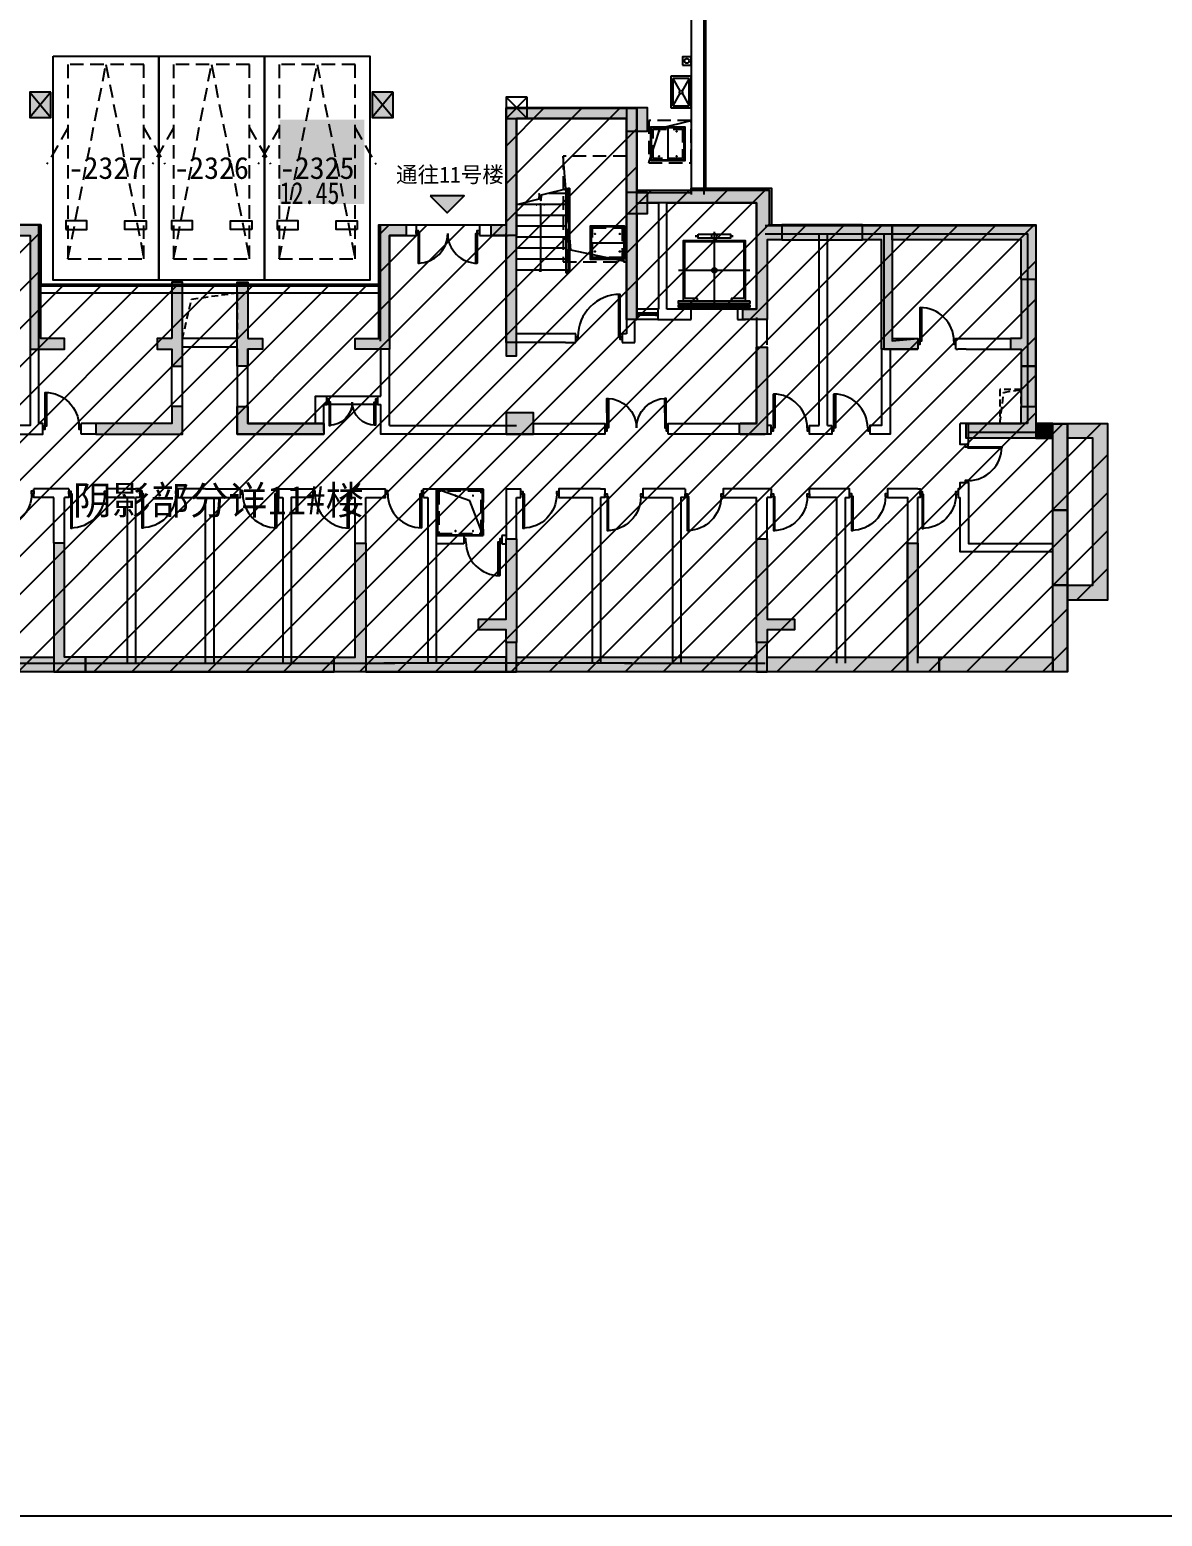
# Model space of a CAD drawing. Header units: millimetres. Extents: x -48310 to 218990, y -633409 to -276709.
# Drawn here: x 71147 to 97952, y -633409 to -598225 of the extents above; entities that cross this region are included whole.
import ezdxf
from ezdxf.enums import TextEntityAlignment as Align

# ---------------------------------------------------------------- set-up
doc = ezdxf.new("R2010")
doc.units = ezdxf.units.MM
doc.header["$LTSCALE"] = 100
for name, pattern in [('A6-DK-B2F$0$HIDDEN2', [4.7625, 3.175, -1.5875]), ('A6-DK-JSJ-B2F$0$HIDDEN2', [4.7625, 3.175, -1.5875]), ('X-2BF-11$0$HIDDEN2', [4.7625, 3.175, -1.5875]), ('X-CORE-2BF$0$HIDDEN2', [4.7625, 3.175, -1.5875]), ('X-CORE-2BF$0$XG-14CORE-SF$0$X1-CORE-SF$0$HIDDEN2', [4.7625, 3.175, -1.5875])]:
    doc.linetypes.add(name, pattern=pattern)
doc.layers.get('Defpoints').update_dxf_attribs({"color": 189})
for name, color, linetype in [('-ACO-TTLB', 153, 'Continuous'), ('11#-W-B2F$0$S-WALL-S', 4, 'Continuous'), ('11#-WTC-B2F$0$S-HATCH-X', 251, 'Continuous'), ('11#-WTC-B2F$0$S-WALL-S', 4, 'Continuous'), ('A-DIMS-INSD', 3, 'Continuous'), ('A-HATCH', 251, 'Continuous'), ('A-ROOM-IDEN', 31, 'Continuous'), ('A-WIND-IDEN', 244, 'Continuous'), ('A6-DK-B2F$0$A-CONC', 30, 'Continuous'), ('A6-DK-B2F$0$A-FIXT', 6, 'Continuous'), ('A6-DK-B2F$0$A-PRKG', 175, 'A6-DK-B2F$0$HIDDEN2'), ('A6-DK-B2F$0$A-PRKG-SIGN', 252, 'Continuous'), ('A6-DK-JSJ-B2F$0$A-DRAIN', 152, 'Continuous'), ('A6-DK-JSJ-B2F$0$A-HOLE-FLOR', 242, 'Continuous'), ('A6-DK-JSJ-B2F$0$A-LOWER', 131, 'A6-DK-JSJ-B2F$0$HIDDEN2'), ('A6-DK-JSJ-B2F$0$X23-BF$0$A-HATCH', 251, 'Continuous'), ('A6-W-B2$0$S-WALL-S', 4, 'Continuous'), ('a_parking_number', 200, 'Continuous'), ('a_parking_price', 221, 'Continuous'), ('a_parking_sales_mark', 180, 'Continuous'), ('TP-DK-1(xhs)$0$P-J-DIM-L', 70, 'Continuous'), ('TP-DK-1(xhs)$0$P-X-L', 240, 'Continuous'), ('X-2BF-11$0$A-DRAIN', 152, 'Continuous'), ('X-2BF-11$0$A-HOLE-FLOR', 242, 'Continuous'), ('X-2BF-11$0$A-LOWER', 131, 'X-2BF-11$0$HIDDEN2'), ('X-2BF-11$0$A-ROOF', 140, 'Continuous'), ('X-2BF-11$0$A-STAIR', 142, 'Continuous'), ('X-2BF-11$0$A-WALL', 2, 'Continuous'), ('X-2BF-11$0$X23-BF$0$A-HATCH', 251, 'Continuous'), ('X-2BF-11$0$xref(dwg引用图层)', 7, 'Continuous'), ('X-2BF-11$0$XU-CORE-1F-N$0$A-DOOR', 190, 'Continuous'), ('X-2BF-11$0$XU-CORE-SF$0$A-DOOR', 190, 'Continuous'), ('X-CORE-2BF$0$A-DRAIN', 152, 'Continuous'), ('X-CORE-2BF$0$A-HOLE-FLOR', 242, 'Continuous'), ('X-CORE-2BF$0$A-INDEX', 134, 'Continuous'), ('X-CORE-2BF$0$A-LOWER', 131, 'X-CORE-2BF$0$HIDDEN2'), ('X-CORE-2BF$0$A-RAIL', 55, 'Continuous'), ('X-CORE-2BF$0$A-STAIR', 142, 'Continuous'), ('X-CORE-2BF$0$A-WALL', 2, 'Continuous'), ('X-CORE-2BF$0$X23-BF$0$A-HATCH', 251, 'Continuous'), ('X-CORE-2BF$0$XU-CORE-28F-1F$0$A-STAIR', 142, 'Continuous'), ('X-CORE-2BF$0$XU-CORE-SF$0$A-EVTR', 193, 'Continuous'), ('X-CORE-2BF$0$XU-CORE-SF$0$XU-CORE-SF$0$A-DOOR', 190, 'Continuous'), ('X-CORE-2BF$0$XU-CORE-SF$0$XU-CORE-SF$0$A-SILL', 135, 'Continuous'), ('X-CORE-2BF$0$XU-CORE-SF$0$XU-CORE-SF$0$A-WIND', 126, 'Continuous'), ('xref(dwg引用图层)', 7, 'Continuous')]:
    doc.layers.add(name, color=color, linetype=linetype)
doc.layers.add('A6-W-B2$0$S-EDIT', color=241, linetype='Continuous', plot=False)
doc.layers.add('X-CORE-2BF$0$XG-14CORE-SF$0$X1-CORE-SF$0$-ACO-PLTW', color=220, linetype='X-CORE-2BF$0$XG-14CORE-SF$0$X1-CORE-SF$0$HIDDEN2', plot=False)
doc.layers.add('yichutu', color=7, linetype='Continuous', true_color=0xffffff, plot=False)
doc.styles.add('华文细黑', font='STXIHEI.TTF')
doc.styles.add('黑体', font='simhei.ttf', dxfattribs={"width": 0.8})

# ---------------------------------------------------------------- blocks, each defined once
blk = doc.blocks.new('*U177')
at = {"color": 0, "linetype": 'ByBlock', "lineweight": -2}
for points in [[(-900, -35), (-850, -35), (-850, 35), (-900, 35)], [(-50, -35), (0, -35), (0, 35), (-50, 35)], [(-85, -835), (-85, -35), (-50, -35), (-50, -835)]]:
    blk.add_lwpolyline(points, close=True, dxfattribs=at)
blk.add_arc((-50, -35), 800, 180, 270, dxfattribs=at)
blk = doc.blocks.new('*U180')
at = {"color": 0, "linetype": 'ByBlock', "lineweight": -2}
for points in [[(-85, 835), (-85, 35), (-50, 35), (-50, 835)], [(-900, 35), (-850, 35), (-850, -35), (-900, -35)], [(-50, 35), (0, 35), (0, -35), (-50, -35)]]:
    blk.add_lwpolyline(points, close=True, dxfattribs=at)
blk.add_arc((-50, 35), 800, 90, 180, dxfattribs=at)
blk = doc.blocks.new('*U181')
at = {"linetype": 'ByBlock', "lineweight": -2}
for points in [[(86, 735), (85, 35), (50, 35), (51, 735)], [(1416, 734), (1415, 34), (1450, 34), (1451, 734)], [(0, 35), (50, 35), (50, -35), (0, -35)], [(1450, 34), (1500, 34), (1500, -36), (1450, -36)]]:
    blk.add_lwpolyline(points, close=True, dxfattribs=at)
for centre, start, end in [((50, 35), 359.9503, 89.9503), ((1450, 34), 89.9503, 179.9503)]:
    blk.add_arc(centre, 700, start, end, dxfattribs=at)
blk = doc.blocks.new('*U179')
at = {"linetype": 'ByBlock', "lineweight": -2}
for points in [[(86, 585), (85, 35), (50, 35), (51, 585)], [(1116, 584), (1115, 34), (1150, 34), (1151, 584)], [(0, 35), (50, 35), (50, -35), (0, -35)], [(1150, 34), (1200, 34), (1200, -36), (1150, -36)]]:
    blk.add_lwpolyline(points, close=True, dxfattribs=at)
for centre, start, end in [((50, 35), 359.9503, 89.9503), ((1150, 34), 89.9503, 179.9503)]:
    blk.add_arc(centre, 550, start, end, dxfattribs=at)
blk = doc.blocks.new('*U178')
at = {"color": 0, "linetype": 'ByBlock', "lineweight": -2}
for points in [[(85, 835), (85, 35), (50, 35), (50, 835)], [(50, 35), (0, 35), (0, -35), (50, -35)], [(900, 35), (850, 35), (850, -35), (900, -35)]]:
    blk.add_lwpolyline(points, close=True, dxfattribs=at)
blk.add_arc((50, 35), 800, 360, 90, dxfattribs=at)
blk = doc.blocks.new('X-CORE-2BF$0$XU-CORE-SF$0$A-EVTR-a')
for p, q in [((0, 1825), (0, 0)), ((-430, 1700), (-430, 1750)), ((-380, 1725), (-430, 1725)), ((380, 1725), (430, 1725)), ((430, 1700), (430, 1750)), ((844, 915), (-844, 915)), ((550, 0), (-550, 0))]:
    blk.add_line(p, q)
for points in [[(-380, 1775), (380, 1775), (380, 1675), (-380, 1675)], [(844, 190), (844, 130), (-844, 130), (-844, 190)], [(844, 100), (844, 40), (-844, 40), (-844, 100)]]:
    blk.add_lwpolyline(points, close=True)
for points in [[(-731, 190), (-731, 1625), (731, 1625), (731, 190)], [(-700, 245), (-700, 1595), (700, 1595), (700, 245)], [(-400, 245), (-700, 245)], [(-400, 190), (-400, 245)], [(700, 245), (400, 245)], [(400, 245), (400, 190)]]:
    blk.add_lwpolyline(points)
blk.add_circle((0, 1725), 60)
blk.add_ellipse((0, 915), major_axis=(-60.1, 0), ratio=0.918919, start_param=-1.570796, end_param=4.712389)
blk = doc.blocks.new('*U188')
for p, q in [((-25, 0), (-25, 490)), ((25, 0), (25, 490))]:
    blk.add_line(p, q)
for points in [[(25, 490), (-25, 490), (-25, 440), (25, 440)], [(25, 490), (-25, 490), (-25, 440), (25, 440)], [(22, 487), (-22, 487), (-22, 443), (22, 443)], [(22, 487), (-22, 487), (-22, 443), (22, 443)], [(16, 395), (13, 395), (13, 399), (-16, 445), (-16, 450), (-13, 450), (-13, 446), (16, 400), (16, 395)], [(25, 0), (-25, 0), (-25, 50), (25, 50)], [(25, 0), (-25, 0), (-25, 50), (25, 50)], [(22, 3), (-22, 3), (-22, 47), (22, 47)], [(22, 3), (-22, 3), (-22, 47), (22, 47)], [(16, 295), (13, 295), (13, 299), (-16, 345), (-16, 350), (-13, 350), (-13, 346), (16, 300), (16, 295)], [(16, 195), (13, 195), (13, 199), (-16, 245), (-16, 250), (-13, 250), (-13, 246), (16, 200), (16, 195)], [(16, 95), (13, 95), (13, 99), (-16, 145), (-16, 150), (-13, 150), (-13, 146), (16, 100), (16, 95)]]:
    blk.add_lwpolyline(points, close=True)
blk = doc.blocks.new('*U190')
at = {"color": 0, "linetype": 'ByBlock', "lineweight": -2}
for points in [[(-85, 1035), (-85, 35), (-50, 35), (-50, 1035)], [(-1100, 35), (-1050, 35), (-1050, -35), (-1100, -35)], [(-50, 35), (0, 35), (0, -35), (-50, -35)]]:
    blk.add_lwpolyline(points, close=True, dxfattribs=at)
blk.add_arc((-50, 35), 1000, 90, 180, dxfattribs=at)
blk = doc.blocks.new('*U191')
at = {"layer": 'X-CORE-2BF$0$A-DRAIN'}
blk.add_lwpolyline([(50, 50), (50, 850), (850, 850), (850, 50)], close=True, dxfattribs=at)
at = {"layer": 'X-CORE-2BF$0$A-HOLE-FLOR'}
blk.add_lwpolyline([(0, 0), (270, 1317), (2500, 1500)], dxfattribs=at)
for points in [[(65, 835), (450, 835), (450, 65), (65, 65)], [(835, 835), (450, 835), (450, 65), (835, 65)]]:
    blk.add_lwpolyline(points, close=True, dxfattribs=at)
at = {"layer": 'X-CORE-2BF$0$A-LOWER'}
for points in [[(0, 1500), (0, 0), (2500, 0), (2500, 1500), (0, 1500)], [(100, 100), (100, 800), (800, 800), (800, 100), (100, 100)]]:
    blk.add_lwpolyline(points, dxfattribs=at)
at = {"layer": 'X-CORE-2BF$0$X23-BF$0$A-HATCH'}
blk.add_lwpolyline([(65, 65), (65, 835), (835, 835), (835, 65)], close=True, dxfattribs=at)
for centre in [(242, 745), (657, 745), (242, 155), (657, 155)]:
    blk.add_circle(centre, 8, dxfattribs=at)
blk = doc.blocks.new('*U189')
blk.add_line((0, 1581), (0, 0))
at = {"const_width": 20}
blk.add_lwpolyline([(-103, 1527), (0, 1581), (103, 1527)], dxfattribs=at)
at = {"const_width": 45}
blk.add_lwpolyline([(-6, -22, 1), (6, 22, 1)], format="xyb", close=True, dxfattribs=at)
blk = doc.blocks.new('X-CORE-2BF')
at = {"layer": 'X-CORE-2BF$0$A-INDEX'}
blk.add_lwpolyline([(11690, 11961), (12355, 11795), (12365, 11668), (12404, 11824), (12413, 11697), (12940, 11566)], dxfattribs=at)
at = {"layer": 'X-CORE-2BF$0$A-RAIL'}
for p, q in [((11715, 9945), (11715, 10709)), ((11765, 9945), (11765, 10732)), ((11715, 9945), (11765, 9945))]:
    blk.add_line(p, q, dxfattribs=at)
for points in [[(11715, 11955), (11715, 9945)], [(11765, 9945), (11765, 11942)]]:
    blk.add_lwpolyline(points, dxfattribs=at)
at = {"layer": 'X-CORE-2BF$0$A-STAIR'}
for points in [[(11690, 11961), (11690, 10020), (11715, 10020)], [(11765, 10020), (11765, 10020)]]:
    blk.add_lwpolyline(points, dxfattribs=at)
at = {"layer": 'X-CORE-2BF$0$A-WALL'}
for p, q in [((12940, 13610), (10340, 13610)), ((10340, 13610), (10340, 8510)), ((12940, 8510), (12940, 13610)), ((9380, 11610), (7260, 11610)), ((7260, 11610), (7260, 9100)), ((9380, 9100), (9380, 11610)), ((10090, 11610), (9580, 11610)), ((9580, 11610), (9580, 9100)), ((10090, 8850), (10090, 11610)), ((13190, 8510), (13190, 10890)), ((7260, 9100), (7710, 9100)), ((7710, 8850), (7523, 8850)), ((7710, 9100), (7710, 8850)), ((8810, 8850), (8810, 9100)), ((8810, 9100), (9380, 9100)), ((9600, 8850), (8810, 8850)), ((9580, 9100), (9600, 9100)), ((9600, 9100), (9600, 8850)), ((10140, 8850), (10090, 8850)), ((10140, 8310), (10140, 8850)), ((10340, 8510), (10440, 8510)), ((10440, 8510), (10440, 8310)), ((11540, 8310), (11540, 8510)), ((11540, 8510), (12940, 8510)), ((13190, 8310), (13190, 8510)), ((13190, 8510), (13190, 8510)), ((10440, 8310), (10140, 8310)), ((11660, 8310), (11540, 8310)), ((11780, 8310), (11660, 8310)), ((11660, 8310), (11660, 8310)), ((11780, 8310), (11780, 8310)), ((11780, 8310), (13190, 8310))]:
    blk.add_line(p, q, dxfattribs=at)
blk.add_lwpolyline([(10090, 11610), (10090, 13860), (13190, 13860), (13190, 10890)], dxfattribs=at)
at = {"layer": 'X-CORE-2BF$0$XG-14CORE-SF$0$X1-CORE-SF$0$-ACO-PLTW'}
blk.add_lwpolyline([(11740, 11948), (11740, 9945)], dxfattribs=at)
at = {"layer": 'X-CORE-2BF$0$XU-CORE-28F-1F$0$A-STAIR'}
for p, q in [((12173, 11840), (11765, 11840)), ((12883, 11580), (11765, 11580)), ((12940, 11320), (11765, 11320)), ((11765, 11060), (12940, 11060)), ((11765, 10800), (12940, 10800)), ((11765, 10540), (12940, 10540)), ((11765, 10280), (12940, 10280)), ((11765, 10020), (12940, 10020)), ((11815, 10020), (12940, 10020))]:
    blk.add_line(p, q, dxfattribs=at)
at = {"layer": 'X-CORE-2BF$0$XU-CORE-SF$0$XU-CORE-SF$0$A-SILL'}
for points in [[(9600, 9100), (10090, 9100)], [(9600, 8850), (10090, 8850)]]:
    blk.add_lwpolyline(points, dxfattribs=at)
at = {"layer": 'X-CORE-2BF$0$A-INDEX', "rotation": 2.084055670174275e-06}
blk.add_blockref('*U189', (12377, 10020), dxfattribs=at)
at = {"layer": 'X-CORE-2BF$0$A-LOWER', "xscale": -1, "rotation": 270}
blk.add_blockref('*U191', (10340, 10220), dxfattribs=at)
at = {"layer": 'X-CORE-2BF$0$XU-CORE-SF$0$A-EVTR', "xscale": -1}
blk.add_blockref('X-CORE-2BF$0$XU-CORE-SF$0$A-EVTR-a', (8260, 9100), dxfattribs=at)
at = {"layer": 'X-CORE-2BF$0$XU-CORE-SF$0$XU-CORE-SF$0$A-DOOR', "extrusion": (0, 0, -1), "zscale": -1}
blk.add_blockref('*U190', (-10440, 8410), dxfattribs=at)
at = {"layer": 'X-CORE-2BF$0$XU-CORE-SF$0$XU-CORE-SF$0$A-WIND', "rotation": 270}
blk.add_blockref('*U188', (9600, 8977), dxfattribs=at)
blk = doc.blocks.new('X-2BF-11$0$gfghfghfghfgh')
at = {"layer": 'X-2BF-11$0$A-DRAIN'}
blk.add_lwpolyline([(-69793, -476031), (-69793, -474931), (-68693, -474931), (-68693, -476031)], close=True, dxfattribs=at)
at = {"layer": 'X-2BF-11$0$A-HOLE-FLOR'}
blk.add_lwpolyline([(-69793, -476031), (-69473, -475212), (-68693, -474931)], dxfattribs=at)
blk.add_lwpolyline([(-69778, -474946), (-68708, -474946), (-68708, -476016), (-69778, -476016)], close=True, dxfattribs=at)
at = {"layer": 'X-2BF-11$0$A-LOWER'}
for points in [[(-69793, -474931), (-69793, -476031), (-68693, -476031), (-68693, -474931), (-69793, -474931)], [(-69743, -475981), (-69743, -474981), (-68743, -474981), (-68743, -475981), (-69743, -475981)]]:
    blk.add_lwpolyline(points, dxfattribs=at)
at = {"layer": 'X-2BF-11$0$X23-BF$0$A-HATCH'}
blk.add_lwpolyline([(-69778, -476016), (-69778, -474946), (-68708, -474946), (-68708, -476016)], close=True, dxfattribs=at)
for centre in [(-69551, -475086), (-69136, -475086), (-69551, -475926), (-69136, -475926)]:
    blk.add_circle(centre, 8, dxfattribs=at)
blk = doc.blocks.new('X-2BF-11')
at = {"layer": 'X-2BF-11$0$A-ROOF', "color": 1, "linetype": 'X-2BF-11$0$HIDDEN2', "ltscale": 0.5, "elevation": 0}
blk.add_lwpolyline([(19550, 9485), (20850, 9485), (20850, 8400), (19550, 8400)], close=True, dxfattribs=at)
at = {"layer": 'X-2BF-11$0$A-ROOF', "color": 1, "linetype": 'X-2BF-11$0$HIDDEN2', "ltscale": 0.5}
for points in [[(19550, 8400), (19768, 9335), (20850, 9485)], [(38900, 6390), (38989, 7126), (39400, 7193)]]:
    blk.add_lwpolyline(points, dxfattribs=at)
blk.add_lwpolyline([(39400, 7193), (38900, 7193), (38900, 6390), (39400, 6390)], close=True, dxfattribs=at)
at = {"layer": 'X-2BF-11$0$A-STAIR'}
for p, q in [((22971, 7040), (24179, 7040)), ((24179, 6840), (22971, 6840))]:
    blk.add_line(p, q, dxfattribs=at)
at = {"layer": 'X-2BF-11$0$A-WALL'}
for p, q in [((25080, 11091), (25080, 10841)), ((26580, 11090), (26580, 10840)), ((33140, 8900), (33140, 6390)), ((22971, 6840), (22971, 7040)), ((24179, 6840), (24179, 7040)), ((24179, 7040), (24250, 7040)), ((24179, 6840), (24250, 6840)), ((17500, 6390), (17151, 6390)), ((33140, 6390), (32750, 6390)), ((17500, 6140), (17151, 6140)), ((24250, 6140), (24250, 6140)), ((32750, 6140), (33160, 6140)), ((33160, 6140), (33160, 6140)), ((33160, 6140), (33340, 6140)), ((40150, 6180), (39550, 6180)), ((40150, 720), (40150, 6180)), ((18542, 4840), (18440, 4840)), ((25570, 3740), (26210, 3740)), ((26210, 3540), (25570, 3540)), ((26210, 3740), (26210, 3540)), ((27210, 3740), (27110, 3740)), ((27110, 3740), (27110, 3540)), ((27110, 3540), (27210, 3540)), ((13210, 720), (16070, 720)), ((16070, 720), (24580, 720)), ((27190, 720), (24320, 720)), ((30189, 720), (27190, 720)), ((27190, 720), (27190, 720)), ((27190, 720), (27190, 720)), ((30018, 720), (33340, 720)), ((33340, 720), (33340, 720)), ((33340, 720), (33340, 720))]:
    blk.add_line(p, q, dxfattribs=at)
at = {"layer": 'X-2BF-11$0$A-WALL', "color": 2}
for p, q in [((19300, 6790), (19300, 7750)), ((19550, 6790), (19550, 7750)), ((16510, 3560), (16510, 4640)), ((16760, 3560), (16760, 4640)), ((23640, 3560), (23640, 4640)), ((23890, 3560), (23890, 4640)), ((27460, 3660), (27460, 4640)), ((33140, 3660), (33140, 4640)), ((33390, 3660), (33390, 4640))]:
    blk.add_line(p, q, dxfattribs=at)
at = {"layer": 'X-2BF-11$0$A-WALL'}
for points in [[(16150, 11090), (15320, 11090), (15320, 10840), (15950, 10840), (15950, 6340), (12940, 6340)], [(16150, 6390), (16150, 11090)], [(24240, 8340), (24240, 11090), (25080, 11090)], [(26580, 11090), (27210, 11090)], [(33340, 11080), (39750, 11080), (39750, 6380), (40500, 6380)], [(24450, 8340), (24450, 10840), (25080, 10840)], [(26580, 10840), (27260, 10840)], [(33340, 10880), (39550, 10880), (39550, 6390)], [(34620, 6340), (34620, 10880)], [(34820, 6340), (34820, 10880)], [(36150, 10880), (36150, 8150), (36960, 8150)], [(36350, 10880), (36350, 8350), (36960, 8400), (36960, 8150)], [(33390, 8250), (33390, 8850)], [(20850, 8400), (19550, 8400)], [(20850, 8200), (19550, 8200)], [(20850, 8160), (20850, 6140), (22900, 6140)], [(22900, 6210), (22900, 6390), (21100, 6390), (21100, 8160)], [(24250, 7040), (24250, 8160)], [(24450, 6340), (24450, 8160)], [(36300, 8150), (36300, 6140), (35820, 6140)], [(36100, 8150), (36100, 6340), (35820, 6340), (35820, 6140)], [(36360, 8150), (36360, 8150)], [(37860, 8150), (37860, 8400), (39150, 8400)], [(37860, 8150), (37900, 8150)], [(38100, 8150), (37900, 8150)], [(37900, 8150), (37900, 8150)], [(38100, 8150), (39150, 8150)], [(22700, 6390), (22700, 7040), (22971, 7040)], [(22900, 6390), (22900, 6840), (22971, 6840)], [(27860, 6390), (29550, 6390), (29550, 6140), (24250, 6140), (24250, 6840)], [(650, 6380), (-100, 6380), (-100, 520), (40500, 520), (40500, 6380)], [(12540, 6390), (10850, 6390), (10850, 6140), (16150, 6140)], [(16150, 6140), (16250, 6140), (16250, 6390), (16150, 6390)], [(17151, 6140), (17151, 6390)], [(24450, 6340), (27460, 6340)], [(31050, 6140), (31050, 6390), (33140, 6390)], [(33489, 6140), (33489, 6340), (33390, 6340)], [(34920, 6340), (34920, 6140), (34389, 6140), (34389, 6340), (34620, 6340)], [(34820, 6340), (34920, 6340)], [(38160, 5890), (37960, 5890), (37960, 6390)], [(38160, 5890), (38160, 6390), (37960, 6390)], [(39550, 6390), (38160, 6390)], [(33340, 6140), (33340, 6140), (31050, 6140)], [(33489, 6140), (33340, 6140)], [(39550, 6180), (38160, 6180)], [(37960, 4840), (37960, 4990), (38160, 4990), (38160, 3552), (40150, 3552)], [(16860, 4840), (16030, 4840)], [(16510, 4640), (16030, 4640), (16030, 4840)], [(16860, 4840), (16860, 4640), (16760, 4640)], [(18240, 4840), (17760, 4840)], [(18240, 4640), (17760, 4640), (17760, 4840)], [(18240, 4840), (18440, 4840)], [(18240, 4640), (18240, 720)], [(18542, 4840), (18542, 4640), (18440, 4640)], [(18440, 4640), (18440, 720)], [(20100, 4840), (19442, 4840)], [(19442, 4840), (19442, 4640), (20100, 4640)], [(20100, 4840), (20100, 4840), (20927, 4840)], [(20100, 720), (20100, 4640)], [(20300, 4640), (20927, 4640), (20927, 4840)], [(20300, 720), (20300, 4640)], [(21827, 4840), (22128, 4840)], [(21827, 4840), (21827, 4640), (21928, 4640)], [(21928, 4640), (21928, 720)], [(22640, 4840), (22640, 4640), (22128, 4640), (22128, 720)], [(22128, 4840), (22640, 4840)], [(23540, 4840), (24360, 4840)], [(23540, 4840), (23540, 4640), (23640, 4640)], [(23890, 4640), (24360, 4640), (24360, 4840)], [(25260, 4640), (25260, 4840), (25560, 4840), (25560, 720)], [(25260, 4640), (25360, 4640)], [(25360, 4640), (25360, 720)], [(27559, 4640), (27559, 4837), (27210, 4837), (27210, 3660)], [(27460, 4640), (27559, 4640)], [(29450, 4840), (28459, 4840), (28459, 4640), (29250, 4640), (29250, 720)], [(29450, 4840), (29550, 4840), (29550, 4640), (29550, 4640), (29450, 4640)], [(29450, 4640), (29450, 720)], [(31160, 4840), (30450, 4840), (30450, 4640), (31150, 4640)], [(31150, 4640), (31150, 720)], [(31450, 4840), (31160, 4840)], [(31450, 4840), (31450, 4640), (31350, 4640), (31350, 720)], [(33160, 4840), (32350, 4840), (32350, 4640), (33140, 4640)], [(33489, 4840), (33140, 4840)], [(33489, 4840), (33489, 4640), (33390, 4640)], [(35030, 4640), (34389, 4640), (34389, 4840)], [(35284, 4840), (34389, 4840)], [(35030, 4640), (35030, 720)], [(35240, 4640), (35339, 4640), (35339, 4840), (35240, 4840)], [(35240, 4640), (35240, 720)], [(36960, 4840), (36239, 4840), (36239, 4640), (36710, 4640), (36710, 715)], [(36960, 720), (36960, 4640)], [(40150, 3352), (37960, 3352), (37960, 4640)]]:
    blk.add_lwpolyline(points, dxfattribs=at)
at = {"layer": 'X-2BF-11$0$A-WALL', "elevation": 0}
for points in [[(16150, 9685), (24240, 9685)], [(16150, 9485), (24240, 9485)]]:
    blk.add_lwpolyline(points, dxfattribs=at)
at = {"layer": 'X-2BF-11$0$A-WALL', "color": 2}
for points in [[(36960, 4840), (37010, 4840), (37010, 4640), (36960, 4640)], [(37960, 4840), (37910, 4840), (37910, 4640), (37960, 4640)]]:
    blk.add_lwpolyline(points, dxfattribs=at)
at = {"xscale": -1}
blk.add_blockref('X-2BF-11$0$gfghfghfghfgh', (-43123, 479770), dxfattribs=at)
at = {"layer": 'X-2BF-11$0$xref(dwg引用图层)', "xscale": -1}
blk.add_blockref('X-CORE-2BF', (40400, 0), dxfattribs=at)
at = {"layer": 'X-2BF-11$0$XU-CORE-1F-N$0$A-DOOR', "rotation": 180}
blk.add_blockref('*U181', (26580, 10920), dxfattribs=at)
at = {"layer": 'X-2BF-11$0$XU-CORE-1F-N$0$A-DOOR', "xscale": -1}
for name, p, rotation in [('*U179', (22971, 6931), 180), ('*U181', (31050, 6250), 359.9502628791046)]:
    blk.add_blockref(name, p, dxfattribs=dict(at, rotation=rotation))
at = {"layer": 'X-2BF-11$0$XU-CORE-SF$0$A-DOOR', "extrusion": (0, 0, -1), "xscale": -1, "zscale": -1}
for name, p, rotation in [('*U177', (-36960, 8300), 180), ('*U177', (-33489, 6250), 180), ('*U177', (-34920, 6250), 180), ('*U178', (-38110, 5890), 90)]:
    blk.add_blockref(name, p, dxfattribs=dict(at, rotation=rotation))
at = {"layer": 'X-2BF-11$0$XU-CORE-SF$0$A-DOOR', "extrusion": (0, 0, -1), "zscale": -1}
for name, p in [('*U180', (-16251, 6290)), ('*U177', (-15130, 4758)), ('*U177', (-16860, 4750)), ('*U177', (-18542, 4758)), ('*U177', (-27559, 4749)), ('*U177', (-29550, 4692)), ('*U177', (-31450, 4692)), ('*U177', (-33489, 4692)), ('*U177', (-35339, 4696)), ('*U177', (-37010, 4742))]:
    blk.add_blockref(name, p, dxfattribs=at)
at = {"layer": 'X-2BF-11$0$XU-CORE-SF$0$A-DOOR', "extrusion": (0, 0, -1), "xscale": -1, "zscale": -1}
for p in [(-21827, 4758), (-23540, 4750), (-25260, 4758), (-27110, 3624)]:
    blk.add_blockref('*U177', p, dxfattribs=at)
blk = doc.blocks.new('11#-W-B2F$0$A$C2C875332')
at = {"layer": '11#-W-B2F$0$S-WALL-S', "color": 0, "linetype": 'ByBlock'}
blk.add_lwpolyline([(-4250, 8150), (-3440, 8150), (-3440, 8400), (-4000, 8400), (-4000, 11090), (-4650, 11090), (-4650, 10840), (-4250, 10840)], close=True, dxfattribs=at)
blk = doc.blocks.new('11#-W-B2F', base_point=(-68204, -144150))
at = {"layer": '11#-W-B2F$0$S-WALL-S', "color": 0, "linetype": 'ByBlock'}
for points in [[(-57864, -130290), (-57864, -130840), (-58364, -130840), (-58364, -130290)], [(-38144, -130290), (-38144, -130840), (-37644, -130840), (-37644, -130290)], [(-57864, -132290), (-57864, -132790), (-58364, -132790), (-58364, -132290)], [(-38144, -132290), (-38144, -132790), (-37644, -132790), (-37644, -132290)], [(-64764, -136000), (-63904, -136000), (-63904, -133310), (-63454, -133310), (-63454, -133060), (-64154, -133060), (-64154, -135750), (-64764, -135750)], [(-55264, -133310), (-55014, -133310), (-55014, -136160), (-55264, -136160)], [(-40744, -133310), (-40994, -133310), (-40994, -136160), (-40744, -136160)], [(-32554, -133060), (-34464, -133060), (-34464, -133410), (-32554, -133410)], [(-31244, -136000), (-32104, -136000), (-32104, -133410), (-32554, -133410), (-32554, -133060), (-31854, -133060), (-31854, -135750), (-31244, -135750)], [(-28454, -133060), (-28454, -134350), (-28804, -134350), (-28804, -133410), (-31854, -133410), (-31854, -133060)], [(-67204, -135750), (-66954, -135750), (-66954, -136000), (-67204, -136000), (-67204, -136400), (-67554, -136400), (-67554, -134350), (-67204, -134350)], [(-28804, -135750), (-29054, -135750), (-29054, -136000), (-28804, -136000), (-28804, -136400), (-28454, -136400), (-28454, -134350), (-28804, -134350)], [(-48904, -135750), (-49254, -135750), (-49254, -136000), (-48904, -136000), (-48904, -136400), (-48654, -136400), (-48654, -134415), (-48904, -134415)], [(-47104, -135750), (-46754, -135750), (-46754, -136000), (-47104, -136000), (-47104, -136400), (-47354, -136400), (-47354, -134415), (-47104, -134415)], [(-60544, -137760), (-60944, -137760), (-60944, -135950), (-61194, -135950), (-61194, -138010), (-60544, -138010)], [(-35464, -137760), (-35064, -137760), (-35064, -135950), (-34814, -135950), (-34814, -138010), (-35464, -138010)], [(-67204, -136400), (-67554, -136400), (-67554, -137360), (-67204, -137360)], [(-28454, -136400), (-28804, -136400), (-28804, -137360), (-28454, -137360)], [(-67554, -137360), (-67554, -138110), (-65904, -138110), (-65904, -137760), (-67204, -137760), (-67204, -137360)], [(-55014, -137510), (-55014, -138010), (-55664, -138010), (-55664, -137510)], [(-48904, -137360), (-48904, -137760), (-50704, -137760), (-50704, -138010), (-48654, -138010), (-48654, -137360)], [(-47104, -137360), (-47104, -137760), (-45304, -137760), (-45304, -138010), (-47354, -138010), (-47354, -137360)], [(-40994, -137510), (-40994, -138010), (-40344, -138010), (-40344, -137510)], [(-28454, -137360), (-28454, -138110), (-30104, -138110), (-30104, -137760), (-28804, -137760), (-28804, -137360)], [(-68304, -137760), (-68304, -139810), (-67954, -139810), (-67954, -137760)], [(-67954, -137760), (-67554, -137760), (-67554, -138110), (-67954, -138110)], [(-28054, -137760), (-28454, -137760), (-28454, -138110), (-28054, -138110)], [(-27704, -137760), (-27704, -139810), (-28054, -139810), (-28054, -137760)], [(-27704, -138110), (-27704, -137760), (-26754, -137760), (-26754, -141940), (-27704, -141940), (-27704, -141590), (-27104, -141590), (-27104, -138110)], [(-67954, -139810), (-68304, -139810), (-68304, -141590), (-67954, -141590)], [(-28054, -139810), (-27704, -139810), (-27704, -141590), (-28054, -141590)], [(-65264, -143640), (-64514, -143640), (-64514, -140590), (-64764, -140590), (-64764, -143290), (-65264, -143290)], [(-60944, -142940), (-60944, -140490), (-61194, -140490), (-61194, -142390), (-61844, -142390), (-61844, -142640), (-61194, -142640), (-61194, -142940)], [(-55014, -140490), (-55264, -140490), (-55264, -142940), (-55014, -142940), (-55014, -142640), (-54364, -142640), (-54364, -142390), (-55014, -142390)], [(-50944, -143640), (-50944, -143290), (-51444, -143290), (-51444, -140590), (-51694, -140590), (-51694, -143640)], [(-45064, -143640), (-45064, -143290), (-44564, -143290), (-44564, -140590), (-44314, -140590), (-44314, -143640)], [(-40994, -140490), (-40744, -140490), (-40744, -142940), (-40994, -142940), (-40994, -142640), (-41644, -142640), (-41644, -142390), (-40994, -142390)], [(-35064, -142940), (-35064, -140490), (-34814, -140490), (-34814, -142390), (-34164, -142390), (-34164, -142640), (-34814, -142640), (-34814, -142940)], [(-30744, -143639), (-31494, -143640), (-31494, -140590), (-31244, -140590), (-31244, -143290), (-30744, -143289)], [(-67954, -143640), (-67954, -141590), (-68304, -141590), (-68304, -143640)], [(-28054, -143640), (-28054, -141590), (-27704, -141590), (-27704, -143640)], [(-61194, -142940), (-60944, -142940), (-60944, -143640), (-61194, -143640)], [(-55264, -142940), (-55014, -142940), (-55014, -143640), (-55264, -143640)], [(-40744, -142940), (-40994, -142940), (-40994, -143640), (-40744, -143640)], [(-34814, -142940), (-35064, -142940), (-35064, -143640), (-34814, -143640)], [(-65264, -143290), (-67954, -143290), (-67954, -143640), (-65264, -143640)], [(-64514, -143640), (-61194, -143640), (-61194, -143290), (-64514, -143290)], [(-55264, -143290), (-60944, -143290), (-60944, -143640), (-55264, -143640)], [(-55014, -143290), (-51694, -143290), (-51694, -143640), (-55014, -143640)], [(-45064, -143290), (-50944, -143290), (-50944, -143640), (-45064, -143640)], [(-40994, -143290), (-44314, -143290), (-44314, -143640), (-40994, -143640)], [(-40744, -143290), (-35064, -143290), (-35064, -143640), (-40744, -143640)], [(-31494, -143640), (-34814, -143640), (-34814, -143290), (-31494, -143290)], [(-30744, -143289), (-28054, -143290), (-28054, -143640), (-30744, -143639)]]:
    blk.add_lwpolyline(points, close=True, dxfattribs=at)
for points in [[(-58114, -132790), (-58114, -135300), (-57864, -135300), (-57864, -130540), (-55264, -130540), (-55264, -133310), (-54664, -133310), (-54664, -133060), (-55014, -133060), (-55014, -130290), (-57864, -130290)], [(-37894, -132790), (-37894, -135300), (-38144, -135300), (-38144, -130540), (-40744, -130540), (-40744, -133310), (-41344, -133310), (-41344, -133060), (-40994, -133060), (-40994, -130290), (-38144, -130290)], [(-58114, -130840), (-58114, -132290), (-61194, -132290), (-61194, -133060), (-61544, -133060), (-61544, -133310), (-61194, -133310), (-61194, -135300), (-60621, -135300), (-60621, -135050), (-60944, -135050), (-60944, -132540), (-58364, -132540)], [(-37894, -130840), (-37894, -132290), (-36614, -132290), (-36614, -132190), (-34714, -132190), (-34714, -133060), (-34464, -133060), (-34464, -133410), (-34814, -133410), (-34814, -135300), (-35387, -135300), (-35387, -135050), (-35064, -135050), (-35064, -132540), (-37644, -132540)]]:
    blk.add_lwpolyline(points, dxfattribs=at)
blk.add_blockref('11#-W-B2F$0$A$C2C875332', (-48004, -144150), dxfattribs=at)
at = {"layer": '11#-W-B2F$0$S-WALL-S', "color": 0, "linetype": 'ByBlock', "xscale": -1}
blk.add_blockref('11#-W-B2F$0$A$C2C875332', (-48004, -144150), dxfattribs=at)
blk = doc.blocks.new('11#-WTC-B2F', base_point=(-68204, -144150))
at = {"layer": '11#-WTC-B2F$0$S-HATCH-X'}
h = blk.add_hatch(color=256, dxfattribs=at)
h.dxf.hatch_style = 1
h.paths.add_polyline_path([(-38144, -130290), (-40994, -130290), (-40994, -133060), (-41344, -133060), (-41344, -133310), (-40994, -133310), (-40994, -133310), (-40744, -133310), (-40744, -130540), (-38144, -130540)])
h.paths.add_polyline_path([(-37644, -130290), (-38144, -130290), (-38144, -130540), (-38144, -130540), (-38144, -130840), (-37644, -130840)])
h.paths.add_polyline_path([(-37894, -130840), (-38144, -130840), (-38144, -132290), (-37894, -132290)])
h.paths.add_polyline_path([(-37644, -132290), (-38144, -132290), (-38144, -132790), (-37644, -132790)])
h.paths.add_polyline_path([(-37894, -132790), (-38144, -132790), (-38144, -135300), (-37894, -135300)])
h.paths.add_polyline_path([(-34714, -132190), (-36614, -132190), (-36614, -132290), (-37644, -132290), (-37644, -132540), (-35064, -132540), (-35064, -135050), (-35387, -135050), (-35387, -135300), (-34814, -135300), (-34814, -133410), (-34464, -133410), (-34464, -133060), (-34714, -133060)])
h = blk.add_hatch(color=256, dxfattribs=at)
h.dxf.hatch_style = 1
h.paths.add_polyline_path([(-52254, -136000), (-51444, -136000), (-51444, -135750), (-52004, -135750), (-52004, -133060), (-52654, -133060), (-52654, -133310), (-52254, -133310)])
h = blk.add_hatch(color=256, dxfattribs=at)
h.dxf.hatch_style = 1
h.paths.add_polyline_path([(-43754, -136000), (-44564, -136000), (-44564, -135750), (-44004, -135750), (-44004, -133060), (-43354, -133060), (-43354, -133310), (-43754, -133310)])
h = blk.add_hatch(color=256, dxfattribs=at)
h.dxf.hatch_style = 1
h.paths.add_polyline_path([(-40744, -133310), (-40744, -136160), (-40994, -136160), (-40994, -133310)])
h = blk.add_hatch(color=256, dxfattribs=at)
h.dxf.hatch_style = 1
h.paths.add_polyline_path([(-32554, -133060), (-34464, -133060), (-34464, -133410), (-32554, -133410)])
h = blk.add_hatch(color=256, dxfattribs=at)
h.dxf.hatch_style = 1
h.paths.add_polyline_path([(-31244, -136000), (-32104, -136000), (-32104, -133410), (-32554, -133410), (-32554, -133060), (-31854, -133060), (-31854, -135750), (-31244, -135750)])
h = blk.add_hatch(color=256, dxfattribs=at)
h.dxf.hatch_style = 1
h.paths.add_polyline_path([(-28454, -133060), (-28454, -134350), (-28804, -134350), (-28804, -133410), (-31854, -133410), (-31854, -133060)])
h = blk.add_hatch(color=256, dxfattribs=at)
h.dxf.hatch_style = 1
h.paths.add_polyline_path([(-28804, -135750), (-29054, -135750), (-29054, -136000), (-28804, -136000), (-28804, -136400), (-28454, -136400), (-28454, -134350), (-28804, -134350)])
h = blk.add_hatch(color=256, dxfattribs=at)
h.dxf.hatch_style = 1
h.paths.add_polyline_path([(-48654, -134415), (-48904, -134415), (-48904, -135750), (-49254, -135750), (-49254, -136000), (-48904, -136000), (-48904, -136400), (-48654, -136400)])
h = blk.add_hatch(color=256, dxfattribs=at)
h.dxf.hatch_style = 1
h.paths.add_polyline_path([(-47104, -134415), (-47354, -134415), (-47354, -136400), (-47104, -136400), (-47104, -136000), (-46754, -136000), (-46754, -135750), (-47104, -135750)])
h = blk.add_hatch(color=256, dxfattribs=at)
h.dxf.hatch_style = 1
h.paths.add_polyline_path([(-34814, -135950), (-35064, -135950), (-35064, -137760), (-35464, -137760), (-35464, -138010), (-34814, -138010)])
h = blk.add_hatch(color=256, dxfattribs=at)
h.dxf.hatch_style = 1
h.paths.add_polyline_path([(-28454, -136400), (-28804, -136400), (-28804, -137360), (-28454, -137360)])
h = blk.add_hatch(color=256, dxfattribs=at)
h.dxf.hatch_style = 1
h.paths.add_polyline_path([(-48904, -137360), (-48904, -137760), (-50704, -137760), (-50704, -138010), (-48654, -138010), (-48654, -137360)])
h = blk.add_hatch(color=256, dxfattribs=at)
h.dxf.hatch_style = 1
h.paths.add_polyline_path([(-47104, -137360), (-47104, -137760), (-45304, -137760), (-45304, -138010), (-47354, -138010), (-47354, -137360)])
h = blk.add_hatch(color=256, dxfattribs=at)
h.dxf.hatch_style = 1
h.paths.add_polyline_path([(-40994, -137510), (-40344, -137510), (-40344, -138010), (-40994, -138010)])
h = blk.add_hatch(color=256, dxfattribs=at)
h.dxf.hatch_style = 1
h.paths.add_polyline_path([(-28454, -137360), (-28454, -138110), (-30104, -138110), (-30104, -137760), (-28804, -137760), (-28804, -137360)])
h = blk.add_hatch(color=256, dxfattribs=at)
h.dxf.hatch_style = 1
h.paths.add_polyline_path([(-28054, -137760), (-28454, -137760), (-28454, -138110), (-28054, -138110)])
h = blk.add_hatch(color=256, dxfattribs=at)
h.dxf.hatch_style = 1
h.paths.add_polyline_path([(-27704, -137760), (-27704, -139810), (-28054, -139810), (-28054, -137760)])
h = blk.add_hatch(color=256, dxfattribs=at)
h.dxf.hatch_style = 1
h.paths.add_polyline_path([(-27704, -138110), (-27704, -137760), (-26754, -137760), (-26754, -141940), (-27704, -141940), (-27704, -141590), (-27104, -141590), (-27104, -138110)])
h = blk.add_hatch(color=256, dxfattribs=at)
h.dxf.hatch_style = 1
h.paths.add_polyline_path([(-27704, -139810), (-28054, -139810), (-28054, -141590), (-27704, -141590)])
h = blk.add_hatch(color=256, dxfattribs=at)
h.dxf.hatch_style = 1
h.paths.add_polyline_path([(-50944, -143640), (-50944, -143290), (-51444, -143290), (-51444, -140590), (-51694, -140590), (-51694, -143640)])
h = blk.add_hatch(color=256, dxfattribs=at)
h.dxf.hatch_style = 1
h.paths.add_polyline_path([(-45064, -143640), (-45064, -143290), (-44564, -143290), (-44564, -140590), (-44314, -140590), (-44314, -143640)])
h = blk.add_hatch(color=256, dxfattribs=at)
h.dxf.hatch_style = 1
h.paths.add_polyline_path([(-40994, -140490), (-40744, -140490), (-40744, -142940), (-40994, -142940), (-40994, -142640), (-41644, -142640), (-41644, -142390), (-40994, -142390)])
h = blk.add_hatch(color=256, dxfattribs=at)
h.dxf.hatch_style = 1
h.paths.add_polyline_path([(-35064, -142940), (-35064, -140490), (-34814, -140490), (-34814, -142390), (-34164, -142390), (-34164, -142640), (-34814, -142640), (-34814, -142940)])
h = blk.add_hatch(color=256, dxfattribs=at)
h.dxf.hatch_style = 1
h.paths.add_polyline_path([(-30744, -143639), (-31494, -143640), (-31494, -140590), (-31244, -140590), (-31244, -143290), (-30744, -143289)])
h = blk.add_hatch(color=256, dxfattribs=at)
h.dxf.hatch_style = 1
h.paths.add_polyline_path([(-28054, -143640), (-28054, -141590), (-27704, -141590), (-27704, -143640)])
h = blk.add_hatch(color=256, dxfattribs=at)
h.dxf.hatch_style = 1
h.paths.add_polyline_path([(-40744, -142940), (-40994, -142940), (-40994, -143640), (-40744, -143640)])
h = blk.add_hatch(color=256, dxfattribs=at)
h.dxf.hatch_style = 1
h.paths.add_polyline_path([(-34814, -142940), (-35064, -142940), (-35064, -143640), (-34814, -143640)])
h = blk.add_hatch(color=256, dxfattribs=at)
h.dxf.hatch_style = 1
h.paths.add_polyline_path([(-55014, -143290), (-51694, -143290), (-51694, -143640), (-55014, -143640)])
h = blk.add_hatch(color=256, dxfattribs=at)
h.dxf.hatch_style = 1
h.paths.add_polyline_path([(-45064, -143290), (-50944, -143290), (-50944, -143640), (-45064, -143640)])
h = blk.add_hatch(color=256, dxfattribs=at)
h.dxf.hatch_style = 1
h.paths.add_polyline_path([(-40994, -143290), (-44314, -143290), (-44314, -143640), (-40994, -143640)])
h = blk.add_hatch(color=256, dxfattribs=at)
h.dxf.hatch_style = 1
h.paths.add_polyline_path([(-40744, -143290), (-35064, -143290), (-35064, -143640), (-40744, -143640)])
h = blk.add_hatch(color=256, dxfattribs=at)
h.dxf.hatch_style = 1
h.paths.add_polyline_path([(-31494, -143640), (-34814, -143640), (-34814, -143290), (-31494, -143290)])
h = blk.add_hatch(color=256, dxfattribs=at)
h.dxf.hatch_style = 1
h.paths.add_polyline_path([(-30744, -143289), (-28054, -143290), (-28054, -143640), (-30744, -143639)])
at = {"layer": '11#-WTC-B2F$0$S-WALL-S', "color": 0, "linetype": 'ByBlock'}
blk.add_blockref('11#-W-B2F', (-68204, -144150), dxfattribs=at)
blk = doc.blocks.new('BF2')
at = {"layer": 'xref(dwg引用图层)'}
blk.add_blockref('11#-WTC-B2F', (55210, -13935), dxfattribs=at)
blk = doc.blocks.new('*U297')
at = {"layer": 'A6-DK-JSJ-B2F$0$A-DRAIN'}
blk.add_lwpolyline([(50, 50), (50, 850), (850, 850), (850, 50)], close=True, dxfattribs=at)
at = {"layer": 'A6-DK-JSJ-B2F$0$A-HOLE-FLOR'}
blk.add_lwpolyline([(0, 0), (270, 817), (1000, 1000)], dxfattribs=at)
for points in [[(65, 835), (450, 835), (450, 65), (65, 65)], [(835, 835), (450, 835), (450, 65), (835, 65)]]:
    blk.add_lwpolyline(points, close=True, dxfattribs=at)
at = {"layer": 'A6-DK-JSJ-B2F$0$A-LOWER'}
for points in [[(0, 1000), (0, 0), (1000, 0), (1000, 1000), (0, 1000)], [(100, 100), (100, 800), (800, 800), (800, 100), (100, 100)]]:
    blk.add_lwpolyline(points, dxfattribs=at)
at = {"layer": 'A6-DK-JSJ-B2F$0$X23-BF$0$A-HATCH'}
blk.add_lwpolyline([(65, 65), (65, 835), (835, 835), (835, 65)], close=True, dxfattribs=at)
for centre in [(242, 745), (657, 745), (242, 155), (657, 155)]:
    blk.add_circle(centre, 8, dxfattribs=at)
blk = doc.blocks.new('A6-DK-JSJ-B2F')
at = {"layer": 'A6-DK-JSJ-B2F$0$A-LOWER'}
blk.add_blockref('*U297', (85800, -1375), dxfattribs=at)
blk = doc.blocks.new('TP-DK-1(xhs)')
at = {"layer": 'TP-DK-1(xhs)$0$P-J-DIM-L', "color": 8, "true_color": 0x808080, "elevation": 3000}
blk.add_lwpolyline([(86600, -599063), (86800, -599063), (86800, -598863), (86600, -598863)], close=True, dxfattribs=at)
at = {"layer": 'TP-DK-1(xhs)$0$P-X-L'}
blk.add_circle((86700, -598963, 3000), 55, dxfattribs=at)
blk = doc.blocks.new('A6-W-B2$0$Z-2')
at = {"layer": 'A-DIMS-INSD'}
h = blk.add_hatch(color=252, dxfattribs=at)
h.dxf.hatch_style = 1
h.paths.add_polyline_path([(73369, 44139), (72869, 44139), (72869, 43539), (73369, 43539)])
at = {"layer": 'A6-W-B2$0$S-EDIT'}
for p, q in [((72869, 44139), (73369, 43539)), ((73369, 44139), (72869, 43539))]:
    blk.add_line(p, q, dxfattribs=at)
at = {"layer": 'A6-W-B2$0$S-WALL-S', "color": 0, "linetype": 'ByBlock', "lineweight": -2}
blk.add_lwpolyline([(73369, 44139), (72869, 44139), (72869, 43539), (73369, 43539), (73369, 44139)], dxfattribs=at)
blk = doc.blocks.new('A6-W-B2$0$Z-3')
at = {"layer": 'A6-W-B2$0$S-EDIT'}
for p, q in [((-250, 250), (250, -250)), ((250, 250), (-250, -250))]:
    blk.add_line(p, q, dxfattribs=at)
at = {"layer": 'A6-W-B2$0$S-WALL-S', "color": 0, "linetype": 'ByBlock', "lineweight": -2}
blk.add_lwpolyline([(250, 250), (-250, 250), (-250, -250), (250, -250), (250, 250)], dxfattribs=at)
blk = doc.blocks.new('A6-W-B2', base_point=(85957, 40190))
at = {"layer": 'A6-W-B2$0$S-WALL-S'}
blk.add_lwpolyline([(173107, 79050), (172757, 79050), (172757, 38215), (173107, 38215)], close=True, dxfattribs=at)
for name, p in [('A6-W-B2$0$Z-2', (84238, -3650)), ('A6-W-B2$0$Z-2', (92338, -3650)), ('A6-W-B2$0$Z-3', (168627, 40115))]:
    blk.add_blockref(name, p, dxfattribs=at)
blk = doc.blocks.new('A6-DK-B2F$0$标准车位')
blk.add_lwpolyline([(350, 4600), (1250, 0), (2150, 4600)])
blk.add_lwpolyline([(350, 4600), (2150, 4600), (2150, 0), (350, 0)], close=True)
at = {"layer": 'A6-DK-B2F$0$A-PRKG-SIGN'}
for points in [[(0, -200), (2500, -200), (2500, 5100), (0, 5100)], [(300, 3900), (800, 3900), (800, 3700), (300, 3700)], [(2200, 3900), (1700, 3900), (1700, 3700), (2200, 3700)]]:
    blk.add_lwpolyline(points, close=True, dxfattribs=at)
at = {"layer": 'Defpoints', "color": 8, "linetype": 'A6-DK-B2F$0$HIDDEN2', "extrusion": (-5.18032e-09, 4.98983e-22, 1), "elevation": 0}
for points in [[(350, 1500), (-145, 2357)], [(2150, 1500), (2645, 2357)]]:
    blk.add_lwpolyline(points, dxfattribs=at)
blk = doc.blocks.new('A6-DK-B2F$0$A$C19F87712')
for p, q in [((0, 0), (0, -480)), ((750, 0), (0, 0)), ((750, -480), (750, 0)), ((348, -213), (50, -50)), ((50, -50), (50, -430)), ((700, -50), (50, -50)), ((348, -267), (50, -430)), ((700, -50), (402, -213)), ((700, -430), (402, -267)), ((700, -430), (700, -50)), ((0, -480), (750, -480)), ((50, -430), (700, -430))]:
    blk.add_line(p, q)
blk.add_ellipse((375, -240), major_axis=(26.5, 26.5), ratio=1, start_param=5.497787, end_param=11.780972)
blk = doc.blocks.new('rewrewr')
at = {"layer": 'A6-DK-B2F$0$A-CONC'}
for p, q in [((86800, 38870), (86800, -2125)), ((87100, 38870), (87100, -2125))]:
    blk.add_line(p, q, dxfattribs=at)
at = {"layer": 'A6-DK-B2F$0$A-FIXT', "rotation": 90}
blk.add_blockref('A6-DK-B2F$0$A$C19F87712', (86321, -76), dxfattribs=at)
at = {"layer": 'A6-DK-B2F$0$A-PRKG', "extrusion": (-5.18032e-09, -4.98983e-22, -1), "zscale": -1, "rotation": 180}
for p in [(-71700, 950, 0), (-74200, 950, 0), (-76700, 950, 0)]:
    blk.add_blockref('A6-DK-B2F$0$标准车位', p, dxfattribs=at)
blk = doc.blocks.new('yct-1189-841-356700-252300-300-0.0')
at = {"layer": 'yichutu', "color": 7, "true_color": 0xffffff}
blk.add_lwpolyline([(0, 0), (0, 252300), (356700, 252300), (356700, 0)], close=True, dxfattribs=at)
blk = doc.blocks.new('B2Fdt')
at = {"layer": 'A-HATCH'}
h = blk.add_hatch(dxfattribs=at)
h.set_pattern_fill('ANSI31', color=256, scale=200)
h.paths.add_polyline_path([(55310, -7555), (55310, -7562), (55110, -7476), (55110, -11714), (55100, -11800), (55110, -13425), (95710, -13425), (95710, -11725), (96660, -11725), (96660, -7545), (94960, -7545), (94960, -2845), (88650, -2845), (88650, -2025), (85520, -2025), (85520, -79), (82420, -79), (82420, -2845), (79410, -2845), (79410, -4285), (71410, -4285), (71410, -2844), (68400, -2845), (68400, -75), (65300, -75), (65300, -2075), (62220, -2075), (62220, -2845), (59280, -2845), (59280, -5535), (58710, -5535), (58710, -7545)])
blk.add_lwpolyline([(68400, -2845), (71410, -2844), (71410, -4285), (79410, -4285), (79410, -2845), (82420, -2845), (82420, -79), (85520, -79), (85520, -2025), (88650, -2025), (88650, -2845), (94960, -2845), (94960, -7545), (96660, -7545), (96660, -11725), (95710, -11725), (95710, -13425), (55110, -13425)], dxfattribs=at)
at = {"layer": 'A-WIND-IDEN', "style": '华文细黑'}
blk.add_text('阴影部分详11#楼', height=675, dxfattribs=at).set_placement((75618, -9698), align=Align.CENTER)

msp = doc.modelspace()

# ---------------------------------------------------------------- hatches: boundary and pattern name
at = {"layer": 'A-HATCH'}
h = msp.add_hatch(color=256, dxfattribs=at)
h.dxf.hatch_style = 1
h.paths.add_polyline_path([(80626.8, -602158.6), (81026.8, -602558.6), (81426.8, -602158.6)])

# ---------------------------------------------------------------- linework, layer by layer
at = {"layer": 'A-WIND-IDEN'}
msp.add_lwpolyline([(80626.8, -602158.6), (81026.8, -602558.6), (81426.8, -602158.6)], close=True, dxfattribs=at)
at = {"layer": 'a_parking_sales_mark'}
msp.add_solid([(77063.1, -602349.9), (79063.1, -602349.9), (77063.1, -600349.9), (79063.1, -600349.9)], dxfattribs=at)

# ---------------------------------------------------------------- block references
at = {"layer": '-ACO-TTLB'}
for name in ['BF2', 'B2Fdt']:
    msp.add_blockref(name, (0, -600000), dxfattribs=at)
at = {"layer": 'xref(dwg引用图层)'}
for name, p in [('rewrewr', (0, -600000)), ('A6-W-B2', (0, -600000)), ('TP-DK-1(xhs)', (0, 0)), ('A6-DK-JSJ-B2F', (0, -600000)), ('X-2BF-11', (55210, -613935))]:
    msp.add_blockref(name, p, dxfattribs=at)
at = {"layer": 'yichutu', "rotation": 90}
msp.add_blockref('yct-1189-841-356700-252300-300-0.0', (218989.9, -633408.6), dxfattribs=at)

# ---------------------------------------------------------------- texts
at = {"layer": 'A-ROOM-IDEN', "style": '华文细黑'}
msp.add_text('通往11号楼', height=375, dxfattribs=at).set_placement((81092, -601841.2), align=Align.CENTER)
at = {"layer": 'a_parking_number', "style": '华文细黑'}
for s, p in [('-2327', (72950, -601500, 0)), ('-2326', (75450, -601500, 0)), ('-2325', (77950, -601500))]:
    msp.add_text(s, height=520, dxfattribs=at).set_placement(p, align=Align.MIDDLE)
at = {"layer": 'a_parking_price', "style": '黑体', "width": 0.8}
msp.add_text('12.45', height=520, dxfattribs=at).set_placement((77063.1, -602349.9))

doc.saveas('drawing.dxf')
